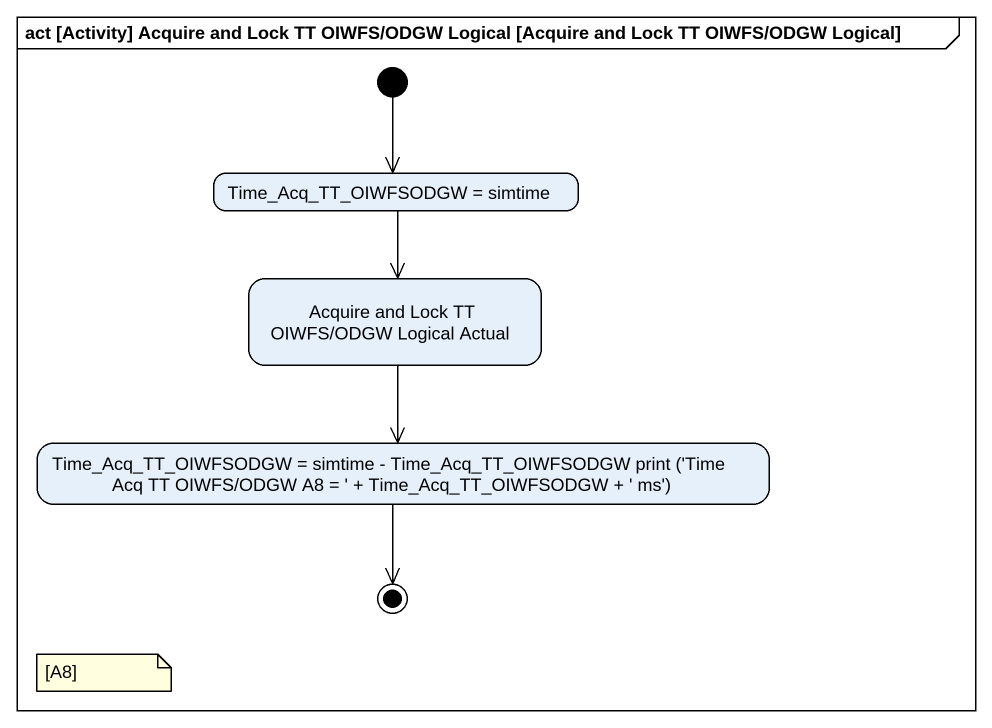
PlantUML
@startuml
mainframe act [Activity] Acquire and Lock TT OIWFS/ODGW Logical [Acquire and Lock TT OIWFS/ODGW Logical]
hide empty description
state "Time_Acq_TT_OIWFSODGW = simtime" as Time_Acq_TT_OIWFSODGW
state "Acquire and Lock TT OIWFS/ODGW Logical Actual" as Acquire_and_Lock_TT_OIWFS
state "Time_Acq_TT_OIWFSODGW = simtime - Time_Acq_TT_OIWFSODGW print ('Time Acq TT OIWFS/ODGW A8 = ' + Time_Acq_TT_OIWFSODGW + ' ms')" as Time_Acq_TT_OIWFSODGW_2
[*] --> Time_Acq_TT_OIWFSODGW
Time_Acq_TT_OIWFSODGW --> Acquire_and_Lock_TT_OIWFS
Acquire_and_Lock_TT_OIWFS --> Time_Acq_TT_OIWFSODGW_2
Time_Acq_TT_OIWFSODGW_2 --> [*]
note as N1
  [A8]
end note
@enduml
